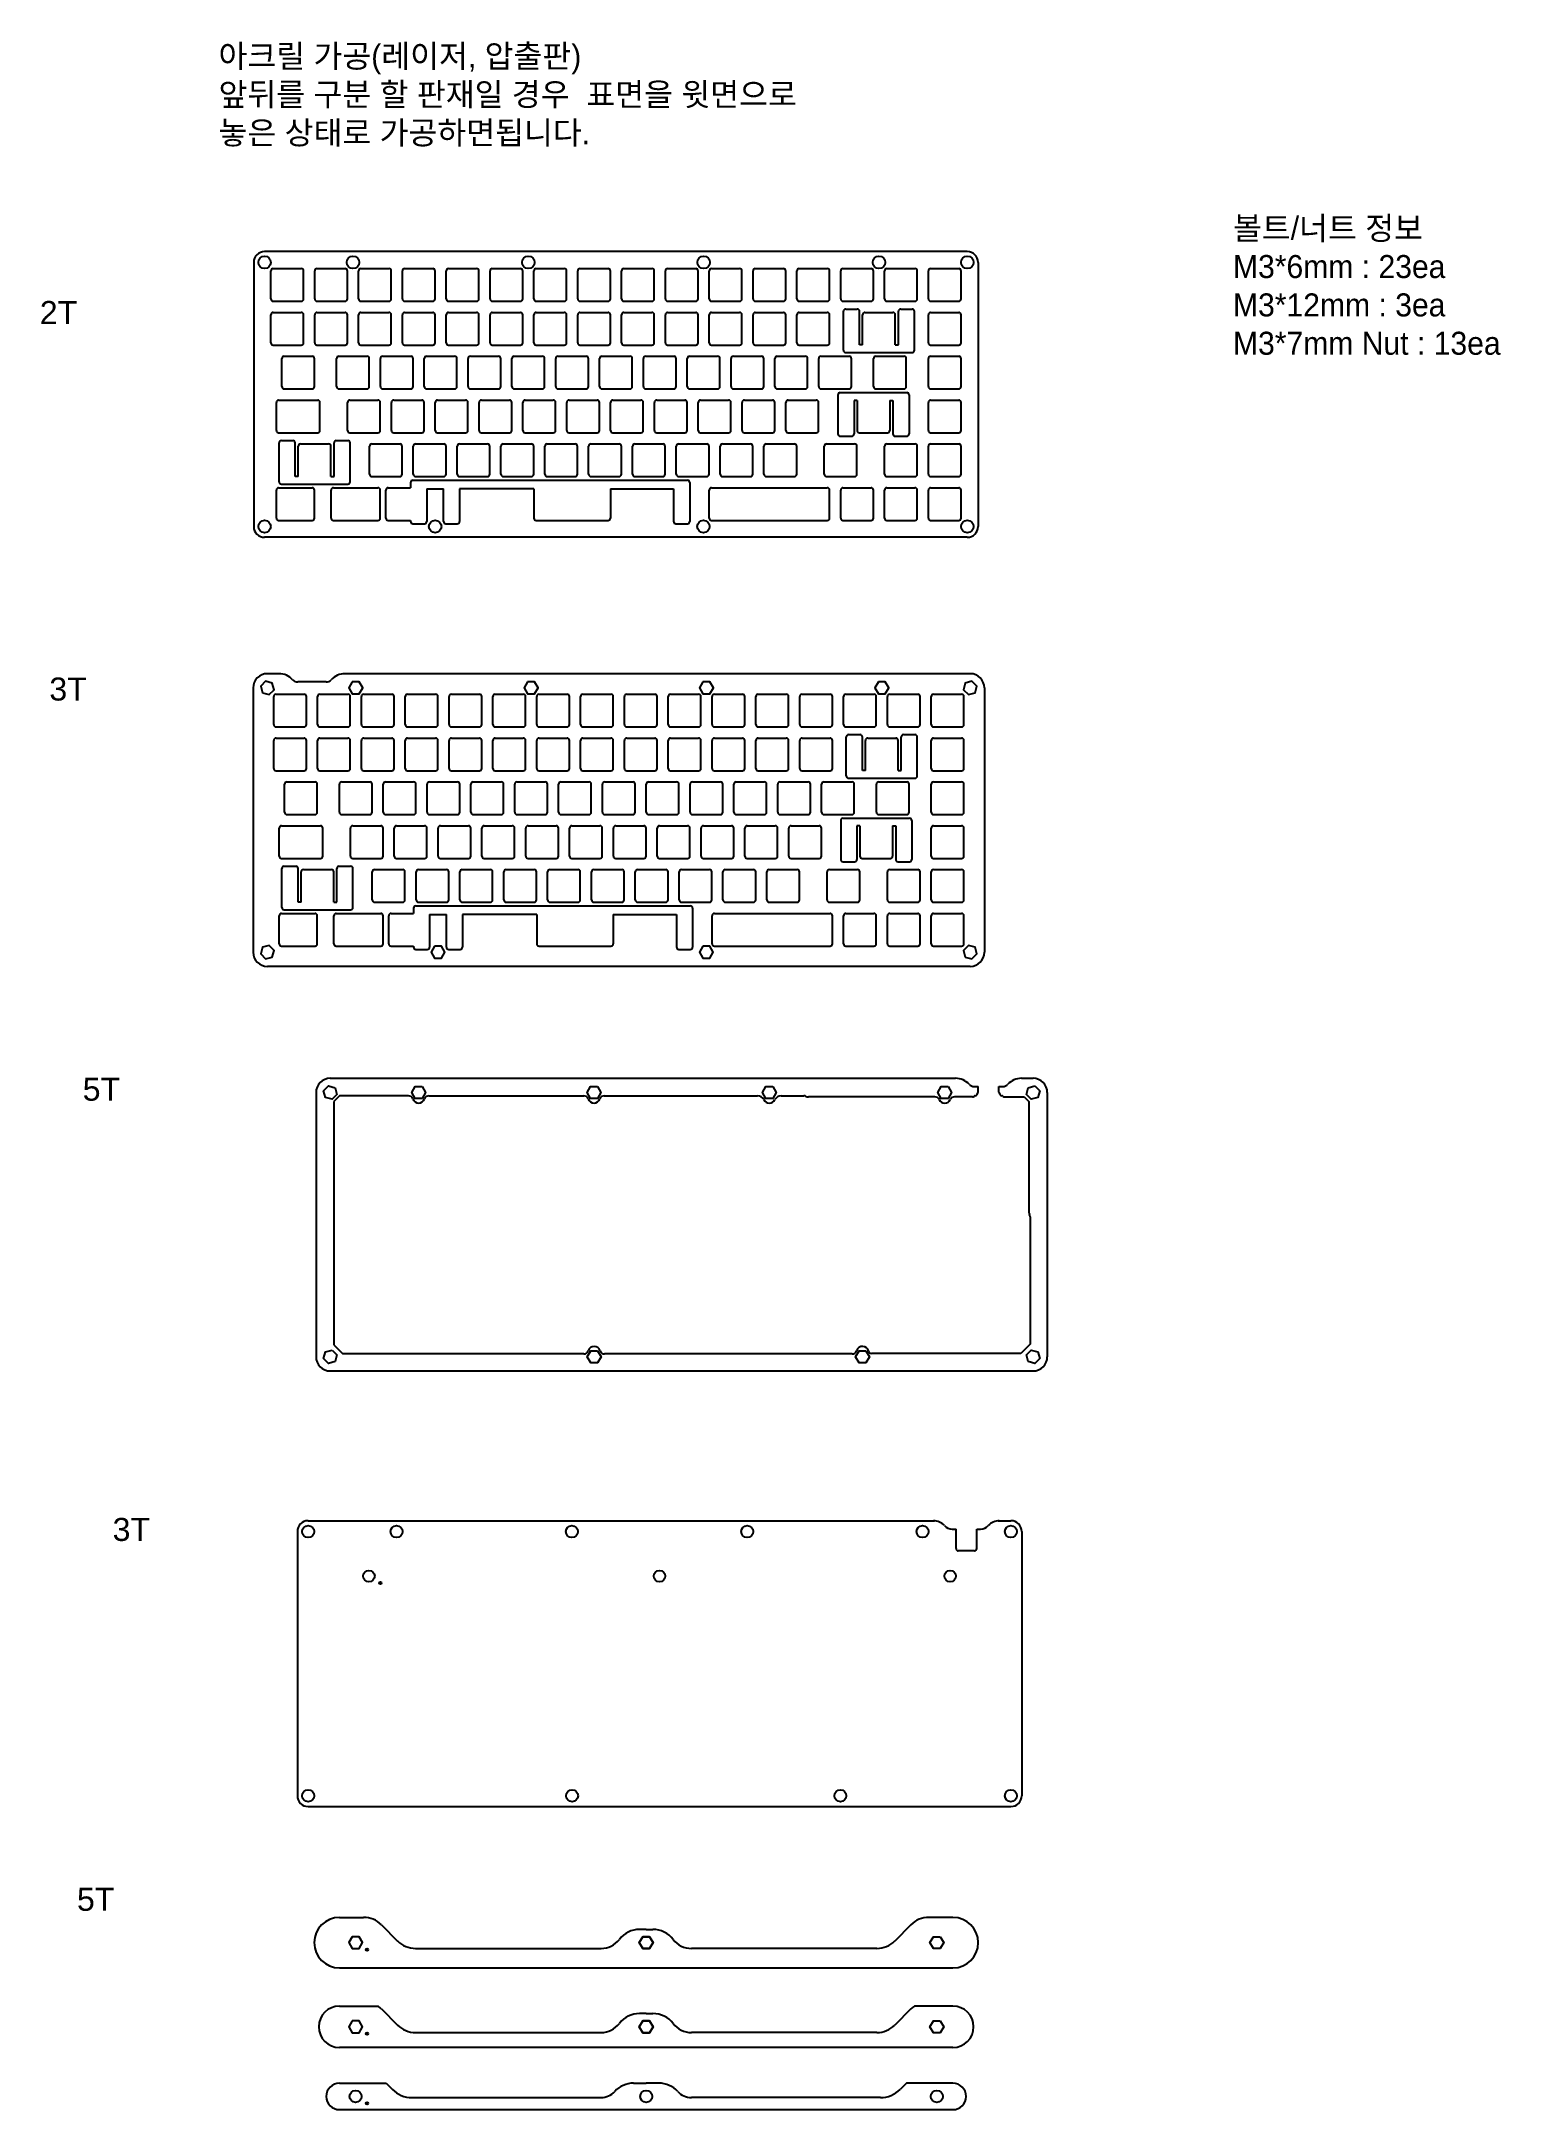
# Model space of a CAD drawing. Header units: millimetres. Extents: x 1143 to 1777, y 481 to 1379.
import ezdxf

# ---------------------------------------------------------------- set-up
doc = ezdxf.new("R2010")
doc.units = ezdxf.units.MM
for name, color, linetype in [('받침5t', 122, 'Continuous'), ('보강판2t', 4, 'Continuous'), ('보강판3t', 30, 'Continuous'), ('중간5t', 150, 'Continuous'), ('하판 3t', 6, 'Continuous')]:
    doc.layers.add(name, color=color, linetype=linetype)
doc.styles.get("Standard").update_dxf_attribs({"font": 'arial.ttf'})

# ---------------------------------------------------------------- blocks, each defined once
blk = doc.blocks.new('switch hole for acrylic')
for p, q in [((-7.1, -6.1), (-7.1, 6.1)), ((-6.1, 7.1), (6.1, 7.1)), ((7.1, -6.1), (7.1, 6.1)), ((-6.1, -7.1), (6.1, -7.1))]:
    blk.add_line(p, q)
for centre, start, end in [((-6.1, 6.1), 90, 180), ((6.1, 6.1), 0, 90), ((-6.1, -6.1), 180, 270), ((6.1, -6.1), 270, 0)]:
    blk.add_arc(centre, 1, start, end)

msp = doc.modelspace()

# ---------------------------------------------------------------- linework, layer by layer
at = {"layer": '받침5t'}
for p, q in [((1272.57, 564.17), (1283.01, 564.17)), ((1290.79, 560.94), (1297.84, 553.89)), ((1405.87, 558.92), (1402.94, 558.92)), ((1405.87, 558.92), (1408.8, 558.92)), ((1520.94, 560.94), (1513.89, 553.89)), ((1539.17, 564.17), (1528.72, 564.17)), ((1305.62, 550.67), (1386.25, 550.67)), ((1506.11, 550.67), (1425.48, 550.67)), ((1272.57, 542.17), (1539.17, 542.17)), ((1272.57, 525.61), (1289.33, 525.61)), ((1290.79, 524.39), (1297.84, 517.33)), ((1405.87, 522.36), (1402.94, 522.36)), ((1405.87, 522.36), (1408.8, 522.36)), ((1520.94, 524.39), (1513.89, 517.33)), ((1539.17, 525.61), (1522.4, 525.61)), ((1305.62, 514.11), (1386.25, 514.11)), ((1506.11, 514.11), (1425.48, 514.11)), ((1539.17, 507.61), (1272.57, 507.61)), ((1272.57, 492.1), (1292.82, 492.1)), ((1292.82, 492.1), (1295.55, 489.37)), ((1304.04, 485.85), (1386.25, 485.85)), ((1400.34, 492.1), (1405.87, 492.1)), ((1411.39, 492.1), (1405.87, 492.1)), ((1507.7, 485.85), (1425.48, 485.85)), ((1518.92, 492.1), (1516.18, 489.37)), ((1539.17, 492.1), (1518.92, 492.1)), ((1272.57, 480.6), (1539.17, 480.6))]:
    msp.add_line(p, q, dxfattribs=at)
for points in [[(1278.07, 555.77), (1276.56, 553.17), (1278.07, 550.57), (1281.07, 550.57), (1282.57, 553.17), (1281.07, 555.77)], [(1404.37, 555.77), (1402.86, 553.17), (1404.37, 550.57), (1407.37, 550.57), (1408.87, 553.17), (1407.37, 555.77)], [(1407.37, 555.77), (1408.87, 553.17), (1407.37, 550.57), (1404.37, 550.57), (1402.86, 553.17), (1404.37, 555.77)], [(1533.67, 555.77), (1535.17, 553.17), (1533.67, 550.57), (1530.67, 550.57), (1529.16, 553.17), (1530.67, 555.77)], [(1278.07, 519.21), (1276.56, 516.61), (1278.07, 514.01), (1281.07, 514.01), (1282.57, 516.61), (1281.07, 519.21)], [(1404.37, 519.21), (1402.86, 516.61), (1404.37, 514.01), (1407.37, 514.01), (1408.87, 516.61), (1407.37, 519.21)], [(1407.37, 519.21), (1408.87, 516.61), (1407.37, 514.01), (1404.37, 514.01), (1402.86, 516.61), (1404.37, 519.21)], [(1533.67, 519.21), (1535.17, 516.61), (1533.67, 514.01), (1530.67, 514.01), (1529.16, 516.61), (1530.67, 519.21)]]:
    msp.add_lwpolyline(points, close=True, dxfattribs=at)
for centre, radius in [((1284.57, 550.17), 0.5), ((1284.57, 513.61), 0.5), ((1279.57, 486.35), 2.6), ((1405.87, 486.35), 2.6), ((1405.87, 486.35), 2.6), ((1532.17, 486.35), 2.6), ((1284.57, 483.35), 0.5)]:
    msp.add_circle(centre, radius, dxfattribs=at)
for centre, radius, start, end in [((1272.57, 553.17), 11, 90, 270), ((1283.01, 553.17), 11, 45, 90), ((1402.94, 547.92), 11, 90, 142.6168), ((1408.8, 547.92), 11, 37.3832, 90), ((1528.72, 553.17), 11, 90, 135), ((1539.17, 553.17), 11, 270, 90), ((1305.62, 561.67), 11, 225, 270), ((1386.25, 560.67), 10, 270, 322.6168), ((1425.48, 560.67), 10, 217.3832, 270), ((1506.11, 561.67), 11, 270, 315), ((1272.57, 516.61), 9, 90, 270), ((1283.01, 516.61), 11, 45, 54.9032), ((1402.94, 511.36), 11, 90, 142.6168), ((1408.8, 511.36), 11, 37.3832, 90), ((1528.72, 516.61), 11, 125.0968, 135), ((1539.17, 516.61), 9, 270, 90), ((1305.62, 525.11), 11, 225, 270), ((1386.25, 524.11), 10, 270, 322.6168), ((1425.48, 524.11), 10, 217.3832, 270), ((1506.11, 525.11), 11, 270, 315), ((1272.57, 486.35), 5.75, 90, 270), ((1304.04, 497.85), 12, 225, 270), ((1386.25, 493.85), 8, 270, 317.85164), ((1400.34, 481.1), 11, 90, 137.85164), ((1411.39, 481.1), 11, 42.14836, 90), ((1425.48, 493.85), 8, 222.14836, 270), ((1507.7, 497.85), 12, 270, 315), ((1539.17, 486.35), 5.75, 270, 90)]:
    msp.add_arc(centre, radius, start, end, dxfattribs=at)
at = {"layer": '보강판2t'}
for p, q in [((1545.42, 1288.13), (1240.02, 1288.13)), ((1235.32, 1283.43), (1235.32, 1168.63)), ((1550.12, 1283.43), (1550.12, 1168.63)), ((1491.58, 1245.2), (1491.58, 1262.14)), ((1492.58, 1263.14), (1497.58, 1263.14)), ((1498.58, 1247.55), (1498.58, 1262.14)), ((1499.92, 1247.55), (1499.92, 1260.65)), ((1500.92, 1261.65), (1513.12, 1261.65)), ((1514.12, 1247.55), (1514.12, 1260.65)), ((1515.46, 1247.55), (1515.46, 1262.14)), ((1516.46, 1263.14), (1521.46, 1263.14)), ((1522.46, 1245.2), (1522.46, 1262.14)), ((1492.58, 1244.2), (1521.46, 1244.2)), ((1499.92, 1247.55), (1498.58, 1247.55)), ((1514.12, 1247.55), (1515.46, 1247.55)), ((1245.13, 1210.35), (1245.13, 1222.55)), ((1246.13, 1223.55), (1263.09, 1223.55)), ((1264.09, 1210.35), (1264.09, 1222.55)), ((1489.2, 1225.81), (1489.2, 1208.87)), ((1490.2, 1226.81), (1519.08, 1226.81)), ((1496.2, 1223.45), (1496.2, 1208.87)), ((1497.54, 1223.45), (1496.2, 1223.45)), ((1497.54, 1223.45), (1497.54, 1210.35)), ((1511.74, 1223.45), (1513.08, 1223.45)), ((1511.74, 1223.45), (1511.74, 1210.35)), ((1513.08, 1223.45), (1513.08, 1208.87)), ((1520.08, 1225.81), (1520.08, 1208.87)), ((1246.13, 1209.35), (1263.09, 1209.35)), ((1246.31, 1188.05), (1246.31, 1204.99)), ((1247.31, 1205.99), (1252.31, 1205.99)), ((1253.31, 1190.4), (1253.31, 1204.99)), ((1255.65, 1204.5), (1267.85, 1204.5)), ((1270.19, 1190.4), (1270.19, 1204.99)), ((1271.19, 1205.99), (1276.19, 1205.99)), ((1277.19, 1188.05), (1277.19, 1204.99)), ((1490.2, 1207.87), (1495.2, 1207.87)), ((1498.54, 1209.35), (1510.74, 1209.35)), ((1514.08, 1207.87), (1519.08, 1207.87)), ((1254.65, 1190.4), (1254.65, 1203.5)), ((1268.85, 1190.4), (1268.85, 1203.5)), ((1247.31, 1187.05), (1276.19, 1187.05)), ((1254.65, 1190.4), (1253.31, 1190.4)), ((1268.85, 1190.4), (1270.19, 1190.4)), ((1303.49, 1187.71), (1303.49, 1185.45)), ((1304.49, 1188.71), (1423.79, 1188.71)), ((1424.79, 1187.71), (1424.79, 1170.83)), ((1245.13, 1172.25), (1245.13, 1184.45)), ((1246.13, 1185.45), (1260.71, 1185.45)), ((1261.71, 1172.25), (1261.71, 1184.45)), ((1268.94, 1172.25), (1268.94, 1184.45)), ((1269.94, 1185.45), (1289.28, 1185.45)), ((1290.28, 1172.25), (1290.28, 1184.45)), ((1292.75, 1172.25), (1292.75, 1184.45)), ((1293.75, 1185.45), (1303.49, 1185.45)), ((1310.49, 1185.05), (1310.49, 1170.83)), ((1310.49, 1185.05), (1317.78, 1185.05)), ((1317.78, 1170.83), (1317.78, 1185.05)), ((1324.78, 1185.05), (1324.78, 1170.83)), ((1357.04, 1185.05), (1324.78, 1185.05)), ((1357.04, 1185.05), (1357.04, 1172.25)), ((1390.29, 1185.05), (1390.29, 1172.25)), ((1390.29, 1185.05), (1417.79, 1185.05)), ((1417.79, 1185.05), (1417.79, 1170.83)), ((1433.24, 1172.25), (1433.24, 1184.45)), ((1434.24, 1185.45), (1484.54, 1185.45)), ((1485.54, 1172.25), (1485.54, 1184.45)), ((1246.13, 1171.25), (1260.71, 1171.25)), ((1269.94, 1171.25), (1289.28, 1171.25)), ((1293.75, 1171.25), (1303.49, 1171.25)), ((1303.49, 1171.25), (1303.49, 1170.83)), ((1304.49, 1169.83), (1309.49, 1169.83)), ((1318.78, 1169.83), (1323.78, 1169.83)), ((1358.04, 1171.25), (1389.29, 1171.25)), ((1418.79, 1169.83), (1423.79, 1169.83)), ((1434.24, 1171.25), (1484.54, 1171.25)), ((1545.42, 1163.93), (1240.02, 1163.93))]:
    msp.add_line(p, q, dxfattribs=at)
for centre in [(1240.02, 1283.43), (1278.42, 1283.43), (1354.62, 1283.43), (1430.82, 1283.43), (1507.02, 1283.43), (1545.42, 1283.43), (1240.02, 1168.63), (1314.14, 1168.63), (1430.73, 1168.63), (1545.42, 1168.63)]:
    msp.add_circle(centre, 2.7, dxfattribs=at)
for centre, radius, start, end in [((1240.02, 1283.43), 4.7, 90, 180), ((1545.42, 1283.43), 4.7, 0, 90), ((1492.58, 1262.14), 1, 90, 180), ((1497.58, 1262.14), 1, 360, 90), ((1500.92, 1260.65), 1, 90, 180), ((1513.12, 1260.65), 1, 0, 90), ((1516.46, 1262.14), 1, 90, 180), ((1521.46, 1262.14), 1, 360, 90), ((1492.58, 1245.2), 1, 180, 270), ((1521.46, 1245.2), 1, 270, 0), ((1246.13, 1222.55), 1, 90, 180), ((1263.09, 1222.55), 1, 0, 90), ((1490.2, 1225.81), 1, 90, 180), ((1519.08, 1225.81), 1, 0, 90), ((1246.13, 1210.35), 1, 180, 270), ((1247.31, 1204.99), 1, 90, 180), ((1252.31, 1204.99), 1, 360, 90), ((1255.65, 1203.5), 1, 90, 180), ((1263.09, 1210.35), 1, 270, 0), ((1267.85, 1203.5), 1, 0, 90), ((1271.19, 1204.99), 1, 90, 180), ((1276.19, 1204.99), 1, 360, 90), ((1490.2, 1208.87), 1, 180, 270), ((1495.2, 1208.87), 1, 270, 0), ((1498.54, 1210.35), 1, 180, 270), ((1510.74, 1210.35), 1, 270, 0), ((1514.08, 1208.87), 1, 180, 270), ((1519.08, 1208.87), 1, 270, 0), ((1247.31, 1188.05), 1, 180, 270), ((1276.19, 1188.05), 1, 270, 360), ((1304.49, 1187.71), 1, 90, 180), ((1423.79, 1187.71), 1, 0, 90), ((1246.13, 1184.45), 1, 90, 180), ((1260.71, 1184.45), 1, 0, 90), ((1269.94, 1184.45), 1, 90, 180), ((1289.28, 1184.45), 1, 0, 90), ((1293.75, 1184.45), 1, 90, 180), ((1434.24, 1184.45), 1, 90, 180), ((1484.54, 1184.45), 1, 0, 90), ((1240.02, 1168.63), 4.7, 180, 270), ((1246.13, 1172.25), 1, 180, 270), ((1260.71, 1172.25), 1, 270, 0), ((1269.94, 1172.25), 1, 180, 270), ((1289.28, 1172.25), 1, 270, 0), ((1293.75, 1172.25), 1, 180, 270), ((1304.49, 1170.83), 1, 180, 270), ((1309.49, 1170.83), 1, 270, 0), ((1318.78, 1170.83), 1, 180, 270), ((1323.78, 1170.83), 1, 270, 0), ((1358.04, 1172.25), 1, 180, 270), ((1389.29, 1172.25), 1, 270, 0), ((1418.79, 1170.83), 1, 180, 270), ((1423.79, 1170.83), 1, 270, 0), ((1434.24, 1172.25), 1, 180, 270), ((1484.54, 1172.25), 1, 270, 0), ((1545.42, 1168.63), 4.7, 270, 0)]:
    msp.add_arc(centre, radius, start, end, dxfattribs=at)
at = {"layer": '보강판3t'}
for p, q in [((1235.05, 1098.45), (1235.05, 983.65)), ((1246.3, 1104.65), (1241.25, 1104.65)), ((1266.78, 1101.05), (1254.43, 1101.05)), ((1546.65, 1104.65), (1274.91, 1104.65)), ((1552.85, 1098.45), (1552.85, 983.65)), ((1492.82, 1060.22), (1492.82, 1077.16)), ((1493.82, 1078.16), (1498.82, 1078.16)), ((1499.82, 1062.57), (1499.82, 1077.16)), ((1501.15, 1062.57), (1501.15, 1075.67)), ((1502.15, 1076.67), (1514.35, 1076.67)), ((1515.35, 1062.57), (1515.35, 1075.67)), ((1516.69, 1062.57), (1516.69, 1077.16)), ((1517.69, 1078.16), (1522.69, 1078.16)), ((1523.69, 1060.22), (1523.69, 1077.16)), ((1501.15, 1062.57), (1499.82, 1062.57)), ((1515.35, 1062.57), (1516.69, 1062.57)), ((1493.82, 1059.22), (1522.69, 1059.22)), ((1246.36, 1025.37), (1246.36, 1037.57)), ((1247.36, 1038.57), (1264.32, 1038.57)), ((1265.32, 1025.37), (1265.32, 1037.57)), ((1490.43, 1040.83), (1490.43, 1023.89)), ((1491.43, 1041.83), (1520.31, 1041.83)), ((1497.43, 1038.47), (1497.43, 1023.89)), ((1498.77, 1038.47), (1497.43, 1038.47)), ((1498.77, 1038.47), (1498.77, 1025.37)), ((1512.97, 1038.47), (1514.31, 1038.47)), ((1512.97, 1038.47), (1512.97, 1025.37)), ((1514.31, 1038.47), (1514.31, 1023.89)), ((1521.31, 1040.83), (1521.31, 1023.89)), ((1247.36, 1024.37), (1264.32, 1024.37)), ((1247.55, 1003.07), (1247.55, 1020.01)), ((1248.55, 1021.01), (1253.55, 1021.01)), ((1254.55, 1005.42), (1254.55, 1020.01)), ((1255.88, 1005.42), (1255.88, 1018.52)), ((1256.88, 1019.52), (1269.08, 1019.52)), ((1270.08, 1005.42), (1270.08, 1018.52)), ((1271.42, 1005.42), (1271.42, 1020.01)), ((1272.42, 1021.01), (1277.42, 1021.01)), ((1278.42, 1003.07), (1278.42, 1020.01)), ((1491.43, 1022.89), (1496.43, 1022.89)), ((1499.77, 1024.37), (1511.97, 1024.37)), ((1515.31, 1022.89), (1520.31, 1022.89)), ((1246.36, 987.27), (1246.36, 999.47)), ((1247.36, 1000.47), (1261.94, 1000.47)), ((1248.55, 1002.07), (1277.42, 1002.07)), ((1255.88, 1005.42), (1254.55, 1005.42)), ((1262.94, 987.27), (1262.94, 999.47)), ((1270.08, 1005.42), (1271.42, 1005.42)), ((1270.17, 987.27), (1270.17, 999.47)), ((1271.17, 1000.47), (1290.52, 1000.47)), ((1291.52, 987.27), (1291.52, 999.47)), ((1293.98, 987.27), (1293.98, 999.47)), ((1294.98, 1000.47), (1304.73, 1000.47)), ((1304.73, 1002.73), (1304.73, 1000.47)), ((1305.73, 1003.73), (1425.03, 1003.73)), ((1311.73, 1000.07), (1311.73, 985.85)), ((1311.73, 1000.07), (1319.02, 1000.07)), ((1319.02, 985.85), (1319.02, 1000.07)), ((1326.02, 1000.07), (1326.02, 985.85)), ((1358.28, 1000.07), (1326.02, 1000.07)), ((1358.28, 1000.07), (1358.28, 987.27)), ((1391.53, 1000.07), (1391.53, 987.27)), ((1391.53, 1000.07), (1419.03, 1000.07)), ((1419.03, 1000.07), (1419.03, 985.85)), ((1426.03, 1002.73), (1426.03, 985.85)), ((1434.48, 987.27), (1434.48, 999.47)), ((1435.48, 1000.47), (1485.78, 1000.47)), ((1486.78, 987.27), (1486.78, 999.47)), ((1247.36, 986.27), (1261.94, 986.27)), ((1271.17, 986.27), (1290.52, 986.27)), ((1294.98, 986.27), (1304.73, 986.27)), ((1304.73, 986.27), (1304.73, 985.85)), ((1305.73, 984.85), (1310.73, 984.85)), ((1320.02, 984.85), (1325.02, 984.85)), ((1359.28, 986.27), (1390.53, 986.27)), ((1420.03, 984.85), (1425.03, 984.85)), ((1435.48, 986.27), (1485.78, 986.27)), ((1546.65, 977.45), (1241.25, 977.45))]:
    msp.add_line(p, q, dxfattribs=at)
for points in [[(1239.13, 1096.32), (1242.03, 1095.55), (1244.15, 1097.67), (1243.38, 1100.57), (1240.48, 1101.35), (1238.35, 1099.22)], [(1278.15, 1101.05), (1276.65, 1098.45), (1278.15, 1095.85), (1281.15, 1095.85), (1282.66, 1098.45), (1281.15, 1101.05)], [(1354.35, 1101.05), (1352.85, 1098.45), (1354.35, 1095.85), (1357.35, 1095.85), (1358.86, 1098.45), (1357.35, 1101.05)], [(1430.55, 1101.05), (1429.05, 1098.45), (1430.55, 1095.85), (1433.55, 1095.85), (1435.06, 1098.45), (1433.55, 1101.05)], [(1506.75, 1101.05), (1505.25, 1098.45), (1506.75, 1095.85), (1509.75, 1095.85), (1511.26, 1098.45), (1509.75, 1101.05)], [(1545.88, 1095.55), (1548.78, 1096.32), (1549.55, 1099.22), (1547.43, 1101.35), (1544.53, 1100.57), (1543.75, 1097.67)], [(1240.48, 980.75), (1243.38, 981.52), (1244.15, 984.42), (1242.03, 986.55), (1239.13, 985.77), (1238.35, 982.87)], [(1313.87, 986.25), (1312.37, 983.65), (1313.87, 981.05), (1316.87, 981.05), (1318.37, 983.65), (1316.87, 986.25)], [(1430.46, 986.25), (1428.96, 983.65), (1430.46, 981.05), (1433.46, 981.05), (1434.96, 983.65), (1433.46, 986.25)], [(1544.53, 981.52), (1547.43, 980.75), (1549.55, 982.87), (1548.78, 985.77), (1545.88, 986.55), (1543.75, 984.42)]]:
    msp.add_lwpolyline(points, close=True, dxfattribs=at)
for centre, radius, start, end in [((1241.25, 1098.45), 6.2, 90, 180), ((1246.3, 1096.65), 8, 42.32833, 90), ((1254.43, 1104.05), 3, 222.32833, 270), ((1266.78, 1104.05), 3, 270, 317.67167), ((1274.91, 1096.65), 8, 90, 137.67167), ((1546.65, 1098.45), 6.2, 0, 90), ((1493.82, 1077.16), 1, 90, 180), ((1498.82, 1077.16), 1, 360, 90), ((1502.15, 1075.67), 1, 90, 180), ((1514.35, 1075.67), 1, 0, 90), ((1517.69, 1077.16), 1, 90, 180), ((1522.69, 1077.16), 1, 360, 90), ((1493.82, 1060.22), 1, 180, 270), ((1522.69, 1060.22), 1, 270, 0), ((1247.36, 1037.57), 1, 90, 180), ((1264.32, 1037.57), 1, 0, 90), ((1491.43, 1040.83), 1, 90, 180), ((1520.31, 1040.83), 1, 0, 90), ((1247.36, 1025.37), 1, 180, 270), ((1264.32, 1025.37), 1, 270, 0), ((1499.77, 1025.37), 1, 180, 270), ((1511.97, 1025.37), 1, 270, 0), ((1248.55, 1020.01), 1, 90, 180), ((1253.55, 1020.01), 1, 360, 90), ((1256.88, 1018.52), 1, 90, 180), ((1269.08, 1018.52), 1, 0, 90), ((1272.42, 1020.01), 1, 90, 180), ((1277.42, 1020.01), 1, 360, 90), ((1491.43, 1023.89), 1, 180, 270), ((1496.43, 1023.89), 1, 270, 0), ((1515.31, 1023.89), 1, 180, 270), ((1520.31, 1023.89), 1, 270, 0), ((1247.36, 999.47), 1, 90, 180), ((1248.55, 1003.07), 1, 180, 270), ((1261.94, 999.47), 1, 0, 90), ((1271.17, 999.47), 1, 90, 180), ((1277.42, 1003.07), 1, 270, 360), ((1290.52, 999.47), 1, 0, 90), ((1294.98, 999.47), 1, 90, 180), ((1305.73, 1002.73), 1, 90, 180), ((1425.03, 1002.73), 1, 0, 90), ((1435.48, 999.47), 1, 90, 180), ((1485.78, 999.47), 1, 0, 90), ((1241.25, 983.65), 6.2, 180, 270), ((1247.36, 987.27), 1, 180, 270), ((1261.94, 987.27), 1, 270, 0), ((1271.17, 987.27), 1, 180, 270), ((1290.52, 987.27), 1, 270, 0), ((1294.98, 987.27), 1, 180, 270), ((1305.73, 985.85), 1, 180, 270), ((1310.73, 985.85), 1, 270, 0), ((1320.02, 985.85), 1, 180, 270), ((1325.02, 985.85), 1, 270, 0), ((1359.28, 987.27), 1, 180, 270), ((1390.53, 987.27), 1, 270, 0), ((1420.03, 985.85), 1, 180, 270), ((1425.03, 985.85), 1, 270, 0), ((1435.48, 987.27), 1, 180, 270), ((1485.78, 987.27), 1, 270, 0), ((1546.65, 983.65), 6.2, 270, 0)]:
    msp.add_arc(centre, radius, start, end, dxfattribs=at)
at = {"layer": '중간5t'}
for p, q in [((1268.58, 928.82), (1540.32, 928.82)), ((1568.94, 928.82), (1573.98, 928.82)), ((1262.38, 922.62), (1262.38, 807.82)), ((1272.6, 921.22), (1270.13, 918.75)), ((1270.13, 918.75), (1270.13, 812.97)), ((1302.52, 921.22), (1272.6, 921.22)), ((1311.43, 921.22), (1378.72, 921.22)), ((1387.63, 921.22), (1454.26, 921.22)), ((1464.5, 921.22), (1474.41, 921.22)), ((1531.33, 920.72), (1476.35, 920.72)), ((1547.66, 920.72), (1539.83, 920.72)), ((1548.45, 925.23), (1550.13, 925.23)), ((1550.13, 922.79), (1550.13, 925.23)), ((1559.13, 925.23), (1560.8, 925.23)), ((1559.13, 922.79), (1559.13, 925.23)), ((1561.6, 920.72), (1570.18, 920.72)), ((1570.18, 920.72), (1572.18, 918.72)), ((1572.18, 918.72), (1572.18, 870.6)), ((1580.18, 922.62), (1580.18, 807.82)), ((1572.68, 868.66), (1572.68, 813.22)), ((1270.13, 812.97), (1274.08, 809.02)), ((1378.79, 809.02), (1274.08, 809.02)), ((1495.37, 809.02), (1387.76, 809.02)), ((1568.68, 809.22), (1503.76, 809.22)), ((1572.68, 813.22), (1568.68, 809.22)), ((1268.58, 801.62), (1573.98, 801.62))]:
    msp.add_line(p, q, dxfattribs=at)
for points in [[(1270.7, 924.74), (1271.48, 921.84), (1269.36, 919.72), (1266.46, 920.5), (1265.68, 923.4), (1267.8, 925.52)], [(1308.48, 925.22), (1309.98, 922.62), (1308.48, 920.02), (1305.48, 920.02), (1303.98, 922.62), (1305.48, 925.22)], [(1384.68, 925.22), (1386.18, 922.62), (1384.68, 920.02), (1381.68, 920.02), (1380.18, 922.62), (1381.68, 925.22)], [(1460.88, 925.22), (1462.38, 922.62), (1460.88, 920.02), (1457.88, 920.02), (1456.38, 922.62), (1457.88, 925.22)], [(1537.08, 925.22), (1538.58, 922.62), (1537.08, 920.02), (1534.08, 920.02), (1532.58, 922.62), (1534.08, 925.22)], [(1574.76, 925.52), (1576.88, 923.4), (1576.1, 920.5), (1573.2, 919.72), (1571.08, 921.84), (1571.86, 924.74)], [(1269.36, 810.72), (1271.48, 808.6), (1270.7, 805.7), (1267.8, 804.92), (1265.68, 807.04), (1266.46, 809.94)], [(1384.77, 810.42), (1386.27, 807.82), (1384.77, 805.22), (1381.77, 805.22), (1380.27, 807.82), (1381.77, 810.42)], [(1501.36, 810.42), (1502.86, 807.82), (1501.36, 805.22), (1498.36, 805.22), (1496.86, 807.82), (1498.36, 810.42)], [(1576.1, 809.94), (1576.88, 807.04), (1574.76, 804.92), (1571.86, 805.7), (1571.08, 808.6), (1573.2, 810.72)]]:
    msp.add_lwpolyline(points, close=True, dxfattribs=at)
for centre, radius, start, end in [((1268.58, 922.62), 6.2, 90, 180), ((1540.32, 920.82), 8, 42.32833, 90), ((1548.45, 928.23), 3, 222.32833, 270), ((1560.8, 928.23), 3, 270, 317.67167), ((1568.94, 920.82), 8, 90, 137.67167), ((1573.98, 922.62), 6.2, 0, 90), ((1302.52, 919.22), 2, 18.61146, 90), ((1306.98, 920.72), 2.7, 198.61146, 341.38854), ((1311.43, 919.22), 2, 90, 161.38854), ((1378.72, 919.22), 2, 18.61146, 90), ((1383.18, 920.72), 2.7, 198.61146, 341.38854), ((1387.63, 919.22), 2, 90, 161.38854), ((1454.26, 918.22), 3, 26.01437, 90), ((1459.38, 920.72), 2.7, 206.01437, 333.98563), ((1464.5, 918.22), 3, 90, 153.98563), ((1474.41, 919.22), 2, 61.04498, 90), ((1476.35, 922.72), 2, 241.04498, 270), ((1531.33, 918.72), 2, 25.18434, 90), ((1535.58, 920.72), 2.7, 205.18434, 334.81566), ((1539.83, 918.72), 2, 90, 154.81566), ((1547.66, 921.72), 1, 270, 311.93278), ((1548.99, 920.23), 1, 96.31677, 131.93283), ((1548.77, 922.22), 1, 276.31677, 354.26083), ((1550.76, 922.02), 1, 129.28365, 174.26083), ((1558.5, 922.02), 1, 5.73917, 50.71635), ((1560.49, 922.22), 1, 185.73917, 263.68323), ((1560.27, 920.23), 1, 48.06717, 83.68323), ((1561.6, 921.72), 1, 228.06717, 270), ((1574.18, 870.6), 2, 180, 208.95502), ((1570.68, 868.66), 2, 0, 28.95502), ((1378.79, 811.02), 2, 270, 342.67014), ((1383.27, 809.62), 2.7, 17.32986, 162.67014), ((1387.76, 811.02), 2, 197.32986, 270), ((1495.37, 811.02), 2, 270, 342.67014), ((1499.86, 809.62), 2.7, 13.00288, 162.67014), ((1503.76, 810.52), 1.3, 193.00288, 270), ((1268.58, 807.82), 6.2, 180, 270), ((1573.98, 807.82), 6.2, 270, 0)]:
    msp.add_arc(centre, radius, start, end, dxfattribs=at)
at = {"layer": '하판 3t'}
for p, q in [((1254.26, 731.83), (1254.26, 617.03)), ((1258.96, 736.53), (1531.19, 736.53)), ((1538.84, 732.94), (1540.51, 732.94)), ((1540.51, 724.44), (1540.51, 732.94)), ((1549.51, 724.44), (1549.51, 732.94)), ((1549.51, 732.94), (1551.19, 732.94)), ((1558.84, 736.53), (1564.36, 736.53)), ((1569.06, 731.83), (1569.06, 617.03)), ((1548.51, 723.44), (1541.51, 723.44)), ((1258.96, 612.33), (1564.36, 612.33))]:
    msp.add_line(p, q, dxfattribs=at)
for centre, radius in [((1258.96, 731.83), 2.6), ((1297.36, 731.83), 2.6), ((1373.56, 731.83), 2.6), ((1449.76, 731.83), 2.6), ((1525.96, 731.83), 2.6), ((1564.36, 731.83), 2.6), ((1285.36, 712.48), 2.5), ((1411.66, 712.48), 2.5), ((1537.96, 712.48), 2.5), ((1290.36, 709.48), 0.5), ((1258.96, 617.03), 2.6), ((1373.66, 617.03), 2.6), ((1490.24, 617.03), 2.6), ((1564.36, 617.03), 2.6)]:
    msp.add_circle(centre, radius, dxfattribs=at)
for centre, radius, start, end in [((1258.96, 731.83), 4.7, 90, 180), ((1530.71, 730.03), 6.5, 42.32833, 90), ((1538.84, 737.44), 4.5, 222.32833, 270), ((1551.19, 737.44), 4.5, 270, 317.67167), ((1559.32, 730.03), 6.5, 90, 137.67167), ((1564.36, 731.83), 4.7, 0, 90), ((1541.51, 724.44), 1, 180, 270), ((1548.51, 724.44), 1, 270, 0), ((1258.96, 617.03), 4.7, 180, 270), ((1564.36, 617.03), 4.7, 270, 0)]:
    msp.add_arc(centre, radius, start, end, dxfattribs=at)

# ---------------------------------------------------------------- block references
at = {"layer": '보강판2t'}
for p in [(1249.84, 1273.6), (1268.89, 1273.6), (1287.94, 1273.6), (1306.99, 1273.6), (1326.04, 1273.6), (1345.09, 1273.6), (1364.14, 1273.6), (1383.19, 1273.6), (1402.24, 1273.6), (1421.29, 1273.6), (1440.34, 1273.6), (1459.39, 1273.6), (1478.44, 1273.6), (1497.49, 1273.6), (1516.54, 1273.6), (1535.59, 1273.6), (1249.84, 1254.55), (1268.89, 1254.55), (1287.94, 1254.55), (1306.99, 1254.55), (1326.04, 1254.55), (1345.09, 1254.55), (1364.14, 1254.55), (1383.19, 1254.55), (1402.24, 1254.55), (1421.29, 1254.55), (1440.34, 1254.55), (1459.39, 1254.55), (1478.44, 1254.55), (1535.59, 1254.55), (1254.61, 1235.5), (1278.42, 1235.5), (1297.47, 1235.5), (1316.52, 1235.5), (1335.57, 1235.5), (1354.62, 1235.5), (1373.67, 1235.5), (1392.72, 1235.5), (1411.77, 1235.5), (1430.82, 1235.5), (1449.87, 1235.5), (1468.92, 1235.5), (1487.97, 1235.5), (1511.78, 1235.5), (1535.59, 1235.5), (1283.18, 1216.45), (1302.23, 1216.45), (1321.28, 1216.45), (1340.33, 1216.45), (1359.38, 1216.45), (1378.43, 1216.45), (1397.48, 1216.45), (1416.53, 1216.45), (1435.58, 1216.45), (1454.63, 1216.45), (1473.68, 1216.45), (1535.59, 1216.45), (1292.71, 1197.4), (1311.76, 1197.4), (1330.81, 1197.4), (1349.86, 1197.4), (1368.91, 1197.4), (1387.96, 1197.4), (1407.01, 1197.4), (1426.06, 1197.4), (1445.11, 1197.4), (1464.16, 1197.4), (1490.35, 1197.4), (1516.54, 1197.4), (1535.59, 1197.4), (1497.49, 1178.35), (1516.54, 1178.35), (1535.59, 1178.35)]:
    msp.add_blockref('switch hole for acrylic', p, dxfattribs=at)
at = {"layer": '보강판3t'}
for p in [(1251.08, 1088.62), (1270.13, 1088.62), (1289.18, 1088.62), (1308.23, 1088.62), (1327.28, 1088.62), (1346.33, 1088.62), (1365.38, 1088.62), (1384.43, 1088.62), (1403.48, 1088.62), (1422.53, 1088.62), (1441.58, 1088.62), (1460.63, 1088.62), (1479.68, 1088.62), (1498.73, 1088.62), (1517.78, 1088.62), (1536.83, 1088.62), (1251.08, 1069.57), (1270.13, 1069.57), (1289.18, 1069.57), (1308.23, 1069.57), (1327.28, 1069.57), (1346.33, 1069.57), (1365.38, 1069.57), (1384.43, 1069.57), (1403.48, 1069.57), (1422.53, 1069.57), (1441.58, 1069.57), (1460.63, 1069.57), (1479.68, 1069.57), (1536.83, 1069.57), (1255.84, 1050.52), (1279.65, 1050.52), (1298.7, 1050.52), (1317.75, 1050.52), (1336.8, 1050.52), (1355.85, 1050.52), (1374.9, 1050.52), (1393.95, 1050.52), (1413, 1050.52), (1432.05, 1050.52), (1451.1, 1050.52), (1470.15, 1050.52), (1489.2, 1050.52), (1513.02, 1050.52), (1536.83, 1050.52), (1284.42, 1031.47), (1303.47, 1031.47), (1322.52, 1031.47), (1341.57, 1031.47), (1360.62, 1031.47), (1379.67, 1031.47), (1398.72, 1031.47), (1417.77, 1031.47), (1436.82, 1031.47), (1455.87, 1031.47), (1474.92, 1031.47), (1536.83, 1031.47), (1293.94, 1012.42), (1312.99, 1012.42), (1332.04, 1012.42), (1351.09, 1012.42), (1370.14, 1012.42), (1389.19, 1012.42), (1408.24, 1012.42), (1427.29, 1012.42), (1446.34, 1012.42), (1465.39, 1012.42), (1491.58, 1012.42), (1517.78, 1012.42), (1536.83, 1012.42), (1498.73, 993.37), (1517.78, 993.37), (1536.83, 993.37)]:
    msp.add_blockref('switch hole for acrylic', p, dxfattribs=at)

# ---------------------------------------------------------------- texts
at = {"char_height": 10, "attachment_point": 1}
for s, width, insert in [('{\\fGulim|b0|i0|c129|p50;아크릴 가공(레이저, 압출판)\\P앞뒤를 구분 할 판재일 경우  표면을 윗면으로 놓은 상태로 가공하면됩니다.}', 278.418, (1220, 1378.11)), ('{\\fGulim|b0|i0|c129|p50;볼트/너트 정보\\PM3*6mm : 23ea\\PM3*12mm : 3ea\\PM3*7mm Nut : 13ea}', 396.2328, (1660.87, 1303.27))]:
    msp.add_mtext_dynamic_manual_height_columns(s, width=width, gutter_width=12.5, heights=[0], dxfattribs=dict(at, insert=insert))
at = {"layer": '받침5t', "insert": (1158.47, 577.01), "char_height": 10, "attachment_point": 1}
msp.add_mtext_dynamic_manual_height_columns('5T', width=0.8037, gutter_width=12.5, heights=[0], dxfattribs=at)
at = {"layer": '보강판2t', "insert": (1142.31, 1266.63), "char_height": 10, "attachment_point": 1}
msp.add_mtext_dynamic_manual_height_columns('2T', width=25.1771, gutter_width=12.5, heights=[0], dxfattribs=at)
at = {"layer": '보강판3t', "insert": (1146.48, 1102.99), "char_height": 10, "attachment_point": 1}
msp.add_mtext_dynamic_manual_height_columns('3T', width=22.6479, gutter_width=12.5, heights=[0], dxfattribs=at)
at = {"layer": '중간5t', "insert": (1160.96, 929.07), "char_height": 10, "attachment_point": 1}
msp.add_mtext_dynamic_manual_height_columns('5T', width=64.2137, gutter_width=12.5, heights=[0], dxfattribs=at)
at = {"layer": '하판 3t', "insert": (1173.97, 737.76), "char_height": 10, "attachment_point": 1}
msp.add_mtext_dynamic_manual_height_columns('3T', width=1.8043, gutter_width=12.5, heights=[0], dxfattribs=at)

doc.saveas('drawing.dxf')
